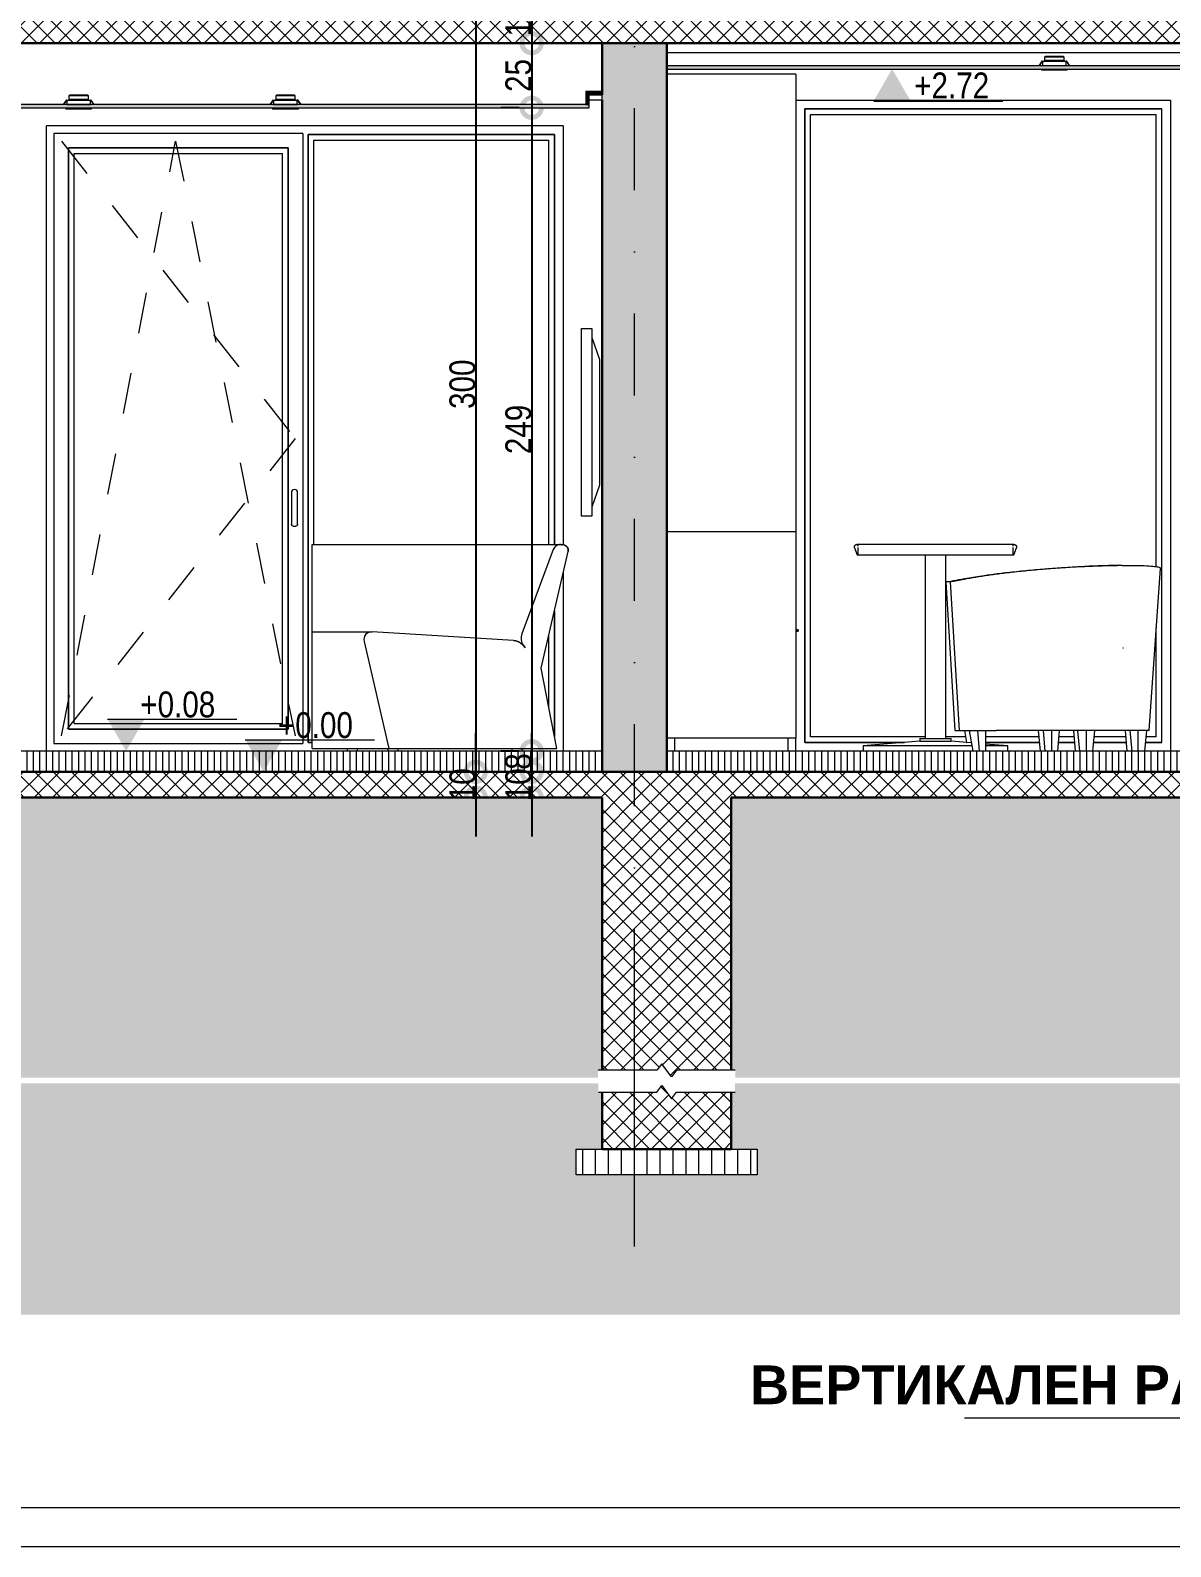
# Model space of a CAD drawing. Header units: centimetres. Extents: x 0 to 25250, y 0 to 2250.
# Drawn here: x 9807 to 10248, y 0 to 587 of the extents above; entities that cross this region are included whole.
import ezdxf

# ---------------------------------------------------------------- set-up
doc = ezdxf.new("R2010")
doc.units = ezdxf.units.CM
for name, pattern in [('17-View-1$0$Dash', [31.75, 15.875, -15.875]), ('20-View-2$0$Dash', [31.75, 15.875, -15.875]), ('20-View-2$0$Dash dot', [79.375, 31.75, -23.8125, 0, -23.8125])]:
    doc.linetypes.add(name, pattern=pattern)
for name, color, linetype, lineweight in [('A-ANNO-DIMS', 7, 'Continuous', 9), ('A-ANNO-NOTE', 7, 'Continuous', 9), ('A-CLNG', 7, 'Continuous', 15), ('A-CLNG-PATT', 7, 'Continuous', 15), ('A-DETL', 7, 'Continuous', 9), ('A-DETL-GENF', 7, 'Continuous', 9), ('A-DETL-MBND', 7, 'Continuous', 9), ('A-FLOR-FNSH', 7, 'Continuous', 9), ('A-FLOR-LEVL', 7, 'Continuous', 9), ('A-FLOR-MCUT', 7, 'Continuous', 9), ('A-FLOR-PATT', 7, 'Continuous', 9), ('A-GLAZ', 7, 'Continuous', 5), ('A-GLAZ-HDLN', 7, '17-View-1$0$Dash', 5), ('A-WALL', 7, 'Continuous', 9), ('A-WALL-PATT', 7, 'Continuous', 9), ('E-ELEC-EQPM', 7, 'Continuous', 9), ('E-LITE-EQPM', 7, 'Continuous', 9), ('G-ANNO-DIMS', 7, 'Continuous', 9), ('G-ANNO-TTLB', 7, 'Continuous', 9), ('I-FURN', 7, 'Continuous', 9), ('S-BEAM', 7, 'Continuous', 9), ('S-GRID', 7, 'Continuous', 9)]:
    doc.layers.add(name, color=color, linetype=linetype, lineweight=lineweight)
doc.styles.add('20-View-2$0$Arial Narrow', font='ARIALN.TTF', dxfattribs={"height": 10})
doc.styles.add('20_xrefed$0$Arial_B', font='arialbd.ttf', dxfattribs={"height": 0.3})
doc.dimstyles.new('20-View-2$0$TEC_DIM', dxfattribs={"dimscale": 30.48, "dimtxt": 10.23431, "dimasz": 0.492126, "dimexe": 0.393701, "dimexo": 0.246063, "dimgap": 0, "dimtad": 1, "dimdec": 0, "dimzin": 0, "dimdsep": 46, "dimtxsty": '20-View-2$0$Arial Narrow', "dimblk1": '20-View-2$0$_DotSmall', "dimblk2": '20-View-2$0$_DotSmall', "dimsah": 1, "dimcen": 0.09, "dimazin": 0, "dimtfac": 1, "dimtdec": 4, "dimtix": 1, "dimtmove": 0, "dimatfit": 3, "dimfxl": 1, "dimtvp": 1, "dimtolj": 1, "dimtzin": 0, "dimarcsym": 2})
pattern_1 = [(45, (10354.618, 595.541), (-3.535534, 3.535534), []), (135, (10354.618, 595.541), (-3.535534, -3.535534), [])]
pattern_2 = [(0, (10354.618, 595.54), (19.05, 19.05), [19.05, -19.05]), (0, (10354.618, 602.685), (19.05, 19.05), [19.05, -19.05]), (0, (10354.618, 609.828), (19.05, 19.05), [19.05, -19.05]), (90, (10357, 612.21), (-19.05, 19.05), [19.05, -19.05]), (90, (10364.143, 612.21), (-19.05, 19.05), [19.05, -19.05]), (90, (10371.287, 612.21), (-19.05, 19.05), [19.05, -19.05])]

# ---------------------------------------------------------------- blocks, each defined once
blk = doc.blocks.new('TEC_ОФИЦИАЛНА РАМКА - TEC_ОФИЦИАЛНА РАМКА-2548455-СГРАДА ТИП III - ВЕРТИКАЛНИ РАЗРЕЗИ 1-1_ 2-2')
at = {"layer": 'G-ANNO-TTLB'}
for p, q in [((41.321, -4.146), (-13.129, -4.146)), ((-15.379, -4.446), (41.621, -4.446))]:
    blk.add_line(p, q, dxfattribs=at)
blk = doc.blocks.new('Viewport - TYPE-NAME SCALE LEVEL-1451543-СГРАДА ТИП III - ВЕРТИКАЛНИ РАЗРЕЗИ 1-1_ 2-2')
at = {"layer": 'G-ANNO-TTLB'}
for p, q in [((0, -0.627), (0, 0.627)), ((2.363, 0), (-3.913, 0))]:
    blk.add_line(p, q, dxfattribs=at)
blk = doc.blocks.new('ШКАФ - ШКАФ-2266388-2-2')
at = {"layer": 'I-FURN', "color": 253, "true_color": 0xaaaaaa}
for p, q in [((709.14, 93), (759.14, 93)), ((709.14, 13), (709.14, 93)), ((759.14, 93), (759.14, 13)), ((759.14, 13), (709.14, 13)), ((712.14, 13), (712.14, 8)), ((756.14, 8), (756.14, 13)), ((756.14, 8), (712.14, 8))]:
    blk.add_line(p, q, dxfattribs=at)
blk = doc.blocks.new('Furniture_Crescent_Armchair - 870x580x380mm-1673152-2-2')
at = {"layer": 'I-FURN', "color": 253, "true_color": 0xaaaaaa}
for p, q in [((885.34, 79.85), (883.61, 79.85)), ((819.25, 73.53), (817.2, 73.47)), ((817.2, 73.47), (820.66, 16)), ((820.66, 16), (822.39, 16)), ((825.25, 11.39), (824.44, 16)), ((853.77, 8), (853.06, 16)), ((866.51, 16), (867.22, 8)), ((887.36, 8), (886.65, 16))]:
    blk.add_line(p, q, dxfattribs=at)
for points, knots in [([(831.92, 76), (832.81, 76.13), (834.68, 76.4), (838.75, 76.92), (844.39, 77.56), (851.75, 78.26), (859.1, 78.84), (866.11, 79.29), (872.57, 79.61), (877.53, 79.78), (881.14, 79.84), (882.81, 79.85), (883.61, 79.85)], [-1, -1, -1, -1, -0.933824, -0.867647, -0.735294, -0.602941, -0.470588, -0.352941, -0.235294, -0.117647, -0.058824, 0, 0, 0, 0]), ([(817.2, 73.47), (818.42, 73.72), (821.02, 74.22), (825.86, 75.06), (829.64, 75.66), (831.92, 76)], [-1, -1, -1, -1, -0.7, -0.4, 0, 0, 0, 0])]:
    blk.add_open_spline(points, degree=3, knots=knots, dxfattribs=at)
blk = doc.blocks.new('Furniture_Crescent_Armchair - 870x580x380mm-1824840-2-2')
at = {"layer": 'I-FURN', "color": 253, "true_color": 0xaaaaaa}
for p, q in [((885.34, 79.85), (889.59, 79.85)), ((895.87, 16), (900.25, 78.72)), ((822.39, 16), (818.93, 73.47)), ((822.39, 16), (836.62, 16)), ((826.17, 16), (827.58, 8)), ((829.35, 16), (830.06, 8)), ((832.53, 16), (832.53, 8)), ((882.19, 16), (836.62, 16)), ((854.79, 16), (855.5, 8)), ((857.97, 16), (857.97, 8)), ((860.45, 8), (861.16, 16)), ((868.95, 8), (868.24, 16)), ((871.42, 16), (871.42, 8)), ((874.61, 16), (873.9, 8)), ((886.43, 16), (882.19, 16)), ((895.87, 16), (886.43, 16)), ((888.38, 16), (889.09, 8)), ((891.56, 8), (891.56, 16)), ((894.74, 16), (894.04, 8)), ((857.97, 8), (855.5, 8)), ((860.45, 8), (857.97, 8))]:
    blk.add_line(p, q, dxfattribs=at)
at = {"layer": 'I-FURN', "color": 253, "true_color": 0xaaaaaa, "flags": 128}
blk.add_lwpolyline([(885.65, 48), (885.75, 48), (885.85, 47.99)], dxfattribs=at)
at = {"layer": 'I-FURN', "color": 253, "true_color": 0xaaaaaa}
for points, knots in [([(885.34, 79.85), (884.44, 79.85), (882.56, 79.84), (878.43, 79.76), (872.74, 79.55), (865.34, 79.15), (857.99, 78.63), (850.99, 78.03), (844.58, 77.39), (839.67, 76.82), (836.09, 76.35), (834.44, 76.12), (833.65, 76)], [-1, -1, -1, -1, -0.933824, -0.867647, -0.735294, -0.602941, -0.470588, -0.352941, -0.235294, -0.117647, -0.058824, 0, 0, 0, 0]), ([(889.59, 79.85), (890.39, 79.85), (891.91, 79.84), (894.63, 79.78), (897.38, 79.61), (899.52, 79.29), (900.28, 78.93), (900.26, 78.68), (900.2, 78.59)], [0, 0, 0, 0, 0.0588235, 0.1176471, 0.2352941, 0.3529412, 0.4705882, 0.5294118, 0.5294118, 0.5294118, 0.5294118]), ([(833.65, 76), (831.94, 75.74), (828.66, 75.23), (823.65, 74.38), (820.56, 73.8), (818.93, 73.47)], [-1, -1, -1, -1, -0.7, -0.4, 0, 0, 0, 0])]:
    blk.add_open_spline(points, degree=3, knots=knots, dxfattribs=at)
blk = doc.blocks.new('Furniture_Table_Cafe - Furniture_Table_Cafe-1825741-2-2')
at = {"layer": 'I-FURN', "color": 253, "true_color": 0xaaaaaa}
for p, q in [((781.83, 86.64), (782.84, 84)), ((782.84, 84), (843.44, 84)), ((783.14, 88), (783.14, 87.3)), ((783.14, 86.85), (783.14, 84)), ((809.14, 84), (809.14, 12.92)), ((817.14, 12.92), (817.14, 84)), ((843.14, 87.3), (843.14, 88)), ((843.14, 84), (843.14, 86.85)), ((843.44, 84), (844.46, 86.64)), ((807.06, 11.92), (785.14, 10)), ((807.06, 12.92), (807.06, 11.92)), ((807.06, 12.92), (819.23, 12.92)), ((807.06, 11.92), (819.23, 11.92)), ((819.23, 11.92), (819.23, 12.92)), ((827.01, 11.24), (819.23, 11.92)), ((785.14, 10), (785.14, 8)), ((827.24, 10), (785.14, 10)), ((841.14, 10), (832.53, 10.75)), ((841.14, 10), (832.6, 10)), ((841.14, 8), (841.14, 10))]:
    blk.add_line(p, q, dxfattribs=at)
at = {"layer": 'I-FURN', "color": 253, "true_color": 0xaaaaaa, "flags": 128}
for points in [[(781.83, 86.64), (781.82, 86.68), (781.8, 86.72), (781.79, 86.76), (781.78, 86.79), (781.78, 86.83), (781.77, 86.87), (781.77, 86.91), (781.76, 86.95), (781.76, 86.99), (781.76, 87.03), (781.77, 87.07), (781.77, 87.11), (781.77, 87.15), (781.78, 87.19), (781.79, 87.23), (781.8, 87.27), (781.81, 87.31), (781.82, 87.35), (781.84, 87.38), (781.86, 87.42), (781.87, 87.46), (781.89, 87.49), (781.91, 87.53), (781.93, 87.56), (781.96, 87.59), (781.98, 87.62), (782.01, 87.65), (782.03, 87.68), (782.06, 87.71), (782.09, 87.74), (782.12, 87.77), (782.15, 87.79), (782.18, 87.82), (782.22, 87.84), (782.25, 87.86), (782.29, 87.88), (782.32, 87.9), (782.36, 87.91), (782.39, 87.93), (782.43, 87.94), (782.47, 87.96), (782.51, 87.97), (782.55, 87.98), (782.59, 87.98), (782.63, 87.99), (782.67, 88), (782.71, 88), (782.75, 88), (782.76, 88)], [(843.52, 88), (843.5, 88), (843.43, 88), (843.31, 88), (843.14, 88), (842.92, 88), (842.65, 88), (842.34, 88), (841.98, 88), (841.58, 88), (841.13, 88), (840.63, 88), (840.09, 88), (839.51, 88), (838.88, 88), (838.22, 88), (837.51, 88), (836.77, 88), (835.98, 88), (835.16, 88), (834.31, 88), (833.42, 88), (832.5, 88), (831.55, 88), (830.57, 88), (829.56, 88), (828.52, 88), (827.46, 88), (826.38, 88), (825.28, 88), (824.15, 88), (823.01, 88), (821.85, 88), (820.68, 88), (819.5, 88), (818.31, 88), (817.11, 88), (815.9, 88), (814.69, 88), (813.47, 88), (812.26, 88), (811.04, 88), (809.83, 88), (808.63, 88), (807.43, 88), (806.24, 88), (805.06, 88), (803.9, 88), (802.75, 88), (801.62, 88), (800.5, 88), (799.41, 88), (798.33, 88), (797.28, 88), (796.26, 88), (795.26, 88), (794.3, 88), (793.36, 88), (792.45, 88), (791.58, 88), (790.74, 88), (789.94, 88), (789.17, 88), (788.45, 88), (787.76, 88), (787.11, 88), (786.51, 88), (785.94, 88), (785.42, 88), (784.95, 88), (784.52, 88), (784.13, 88), (783.8, 88), (783.51, 88), (783.26, 88), (783.07, 88), (782.92, 88), (782.82, 88), (782.77, 88), (782.76, 88)], [(782.76, 88), (782.79, 88), (782.86, 88), (782.98, 88), (783.15, 88)], [(843.11, 88), (843.22, 88), (843.37, 88), (843.47, 88), (843.52, 88), (843.52, 88)], [(843.52, 88), (843.56, 88), (843.6, 88), (843.64, 87.99), (843.68, 87.99), (843.72, 87.98), (843.76, 87.97), (843.8, 87.96), (843.84, 87.95), (843.88, 87.94), (843.91, 87.92), (843.95, 87.9), (843.99, 87.89), (844.02, 87.87), (844.06, 87.85), (844.09, 87.83), (844.12, 87.8), (844.15, 87.78), (844.18, 87.75), (844.21, 87.72), (844.24, 87.7), (844.27, 87.67), (844.29, 87.64), (844.32, 87.61), (844.34, 87.57), (844.37, 87.54), (844.39, 87.51), (844.41, 87.47), (844.42, 87.44), (844.44, 87.4), (844.46, 87.36), (844.47, 87.32), (844.48, 87.29), (844.49, 87.25), (844.5, 87.21), (844.51, 87.17), (844.52, 87.13), (844.52, 87.09), (844.52, 87.05), (844.52, 87.01), (844.52, 86.97), (844.52, 86.93), (844.52, 86.89), (844.51, 86.85), (844.51, 86.81), (844.5, 86.77), (844.49, 86.73), (844.48, 86.7), (844.46, 86.66), (844.46, 86.64)]]:
    blk.add_lwpolyline(points, dxfattribs=at)
blk = doc.blocks.new('SINGLE - F - 145x252-2508675-2-2')
at = {"layer": 'A-GLAZ'}
for p, q in [((900.74, 256.6), (762.54, 256.6)), ((762.54, 256.6), (762.54, 11.4)), ((762.54, 11.4), (762.54, 256.6)), ((762.54, 256.6), (900.74, 256.6)), ((764.74, 13.6), (764.74, 254.4)), ((764.74, 254.4), (898.54, 254.4)), ((898.54, 79.42), (898.54, 254.4)), ((900.74, 11.4), (900.74, 256.6)), ((900.74, 11.4), (900.74, 256.6)), ((898.54, 13.6), (898.54, 55.8)), ((809.15, 13.6), (764.74, 13.6)), ((824.86, 13.6), (817.14, 13.6)), ((853.27, 13.6), (832.53, 13.6)), ((866.72, 13.6), (860.94, 13.6)), ((886.86, 13.6), (874.39, 13.6)), ((898.54, 13.6), (894.53, 13.6)), ((762.54, 11.4), (801.15, 11.4)), ((801.15, 11.4), (762.54, 11.4)), ((825.14, 11.4), (825.25, 11.4)), ((825.25, 11.4), (825.14, 11.4)), ((832.53, 11.4), (853.47, 11.4)), ((853.47, 11.4), (832.53, 11.4)), ((860.75, 11.4), (866.92, 11.4)), ((866.92, 11.4), (860.75, 11.4)), ((874.2, 11.4), (887.06, 11.4)), ((887.06, 11.4), (874.2, 11.4)), ((894.34, 11.4), (900.74, 11.4)), ((900.74, 11.4), (894.34, 11.4))]:
    blk.add_line(p, q, dxfattribs=at)
blk = doc.blocks.new('TV - 55 Zoll Wandmontage-2242996-2-2')
at = {"layer": 'E-ELEC-EQPM', "color": 253, "true_color": 0xaaaaaa}
for p, q in [((676.14, 99), (676.14, 171.54)), ((676.14, 171.54), (680.14, 171.54)), ((680.14, 171.54), (680.14, 99)), ((680.14, 168.11), (683.14, 159.54)), ((683.14, 159.54), (683.14, 111)), ((683.14, 111), (680.14, 102.43)), ((680.14, 99), (676.14, 99))]:
    blk.add_line(p, q, dxfattribs=at)
blk = doc.blocks.new('Sofa-19 Modul Innenbogen - Typ1-1674359-2-2')
at = {"layer": 'I-FURN', "color": 253, "true_color": 0xaaaaaa}
for p, q in [((571.96, 85.99), (571.96, 87.94)), ((571.96, 54.15), (571.96, 85.99)), ((665.28, 85.99), (653.12, 53.46)), ((660.6, 40.06), (671.05, 85.28)), ((669.55, 87.68), (668.77, 87.86)), ((571.96, 50.48), (571.96, 54.15)), ((649.84, 50.84), (595.15, 54.15)), ((571.96, 9), (571.96, 50.48)), ((592.04, 50.48), (601.64, 9)), ((654.33, 47.96), (653.31, 49.13)), ((653.71, 48.84), (654.33, 47.96)), ((666.64, 9), (660.6, 40.06)), ((571.96, 9), (601.64, 9)), ((585.56, 9), (585.56, 8)), ((589.56, 8), (585.56, 8)), ((589.56, 8), (589.56, 9)), ((601.22, 9), (601.22, 8)), ((603.22, 8), (601.22, 8)), ((601.64, 9), (666.64, 9)), ((605.22, 8), (603.22, 8)), ((605.22, 8), (605.22, 9)), ((649.22, 9), (649.22, 8)), ((651.22, 8), (649.22, 8)), ((653.22, 8), (651.22, 8)), ((653.22, 8), (653.22, 9))]:
    blk.add_line(p, q, dxfattribs=at)
at = {"layer": 'I-FURN', "color": 253, "true_color": 0xaaaaaa, "flags": 128}
for points in [[(571.96, 87.94), (575.81, 87.94), (579.65, 87.94), (583.47, 87.94), (587.28, 87.94), (591.06, 87.94), (594.81, 87.94), (598.53, 87.94), (602.2, 87.94), (605.83, 87.94), (609.4, 87.94), (612.91, 87.94), (616.36, 87.94), (619.73, 87.94), (623.03, 87.94), (626.24, 87.94), (629.37, 87.94), (632.41, 87.94), (635.35, 87.94), (638.19, 87.94), (640.92, 87.94), (643.55, 87.94), (646.06, 87.94), (648.45, 87.94), (650.71, 87.94), (652.86, 87.94), (654.87, 87.94), (656.75, 87.94), (658.49, 87.94), (660.1, 87.94), (661.56, 87.94), (662.88, 87.94), (664.06, 87.94), (665.09, 87.94), (665.97, 87.94), (666.7, 87.94), (667.27, 87.94), (667.7, 87.94), (667.97, 87.94), (668.09, 87.94), (668.09, 87.94)], [(668.09, 87.94), (668.21, 87.94), (668.33, 87.93), (668.45, 87.92), (668.57, 87.9), (668.69, 87.88), (668.77, 87.86)], [(669.55, 87.68), (669.62, 87.66), (669.7, 87.64), (669.78, 87.62), (669.85, 87.59), (669.93, 87.56), (670, 87.52), (670.07, 87.48), (670.14, 87.44), (670.2, 87.4), (670.27, 87.35), (670.33, 87.31), (670.4, 87.26), (670.46, 87.2), (670.51, 87.15), (670.57, 87.09), (670.62, 87.03), (670.67, 86.97), (670.72, 86.9), (670.77, 86.84), (670.81, 86.77), (670.85, 86.7), (670.89, 86.63), (670.92, 86.56), (670.95, 86.48), (670.98, 86.41), (671.01, 86.33), (671.03, 86.26), (671.05, 86.18), (671.06, 86.1), (671.08, 86.02), (671.09, 85.94), (671.09, 85.86), (671.1, 85.78), (671.1, 85.7), (671.09, 85.62), (671.09, 85.54), (671.08, 85.46), (671.07, 85.38), (671.05, 85.31), (671.05, 85.28)], [(571.96, 54.15), (572.88, 54.15), (573.8, 54.15), (574.72, 54.15), (575.63, 54.15), (576.53, 54.15), (577.43, 54.15), (578.32, 54.15), (579.2, 54.15), (580.07, 54.15), (580.92, 54.15), (581.76, 54.15), (582.59, 54.15), (583.39, 54.15), (584.18, 54.15), (584.95, 54.15), (585.7, 54.15), (586.43, 54.15), (587.13, 54.15), (587.81, 54.15), (588.46, 54.15), (589.09, 54.15), (589.69, 54.15), (590.26, 54.15), (590.81, 54.15), (591.32, 54.15), (591.8, 54.15), (592.25, 54.15), (592.67, 54.15), (593.05, 54.15), (593.4, 54.15), (593.72, 54.15), (594, 54.15), (594.24, 54.15), (594.46, 54.15), (594.63, 54.15), (594.77, 54.15), (594.87, 54.15), (594.93, 54.15), (594.96, 54.15), (594.96, 54.15)], [(594.96, 54.15), (595.08, 54.15), (595.15, 54.15)], [(649.84, 50.84), (650.04, 50.83), (650.24, 50.8), (650.43, 50.77), (650.63, 50.73), (650.82, 50.68), (651.02, 50.63), (651.21, 50.57), (651.39, 50.5), (651.58, 50.42), (651.76, 50.33), (651.93, 50.24), (652.11, 50.14), (652.28, 50.03), (652.44, 49.92), (652.6, 49.8), (652.76, 49.68), (652.91, 49.54), (653.05, 49.41), (653.19, 49.26), (653.31, 49.13)]]:
    blk.add_lwpolyline(points, dxfattribs=at)
at = {"layer": 'I-FURN', "color": 253, "true_color": 0xaaaaaa}
for centre, radius, start, end in [((668.09, 84.94), 3, 76.99965, 159.49941), ((669.1, 85.73), 2, 346.99965, 76.99965), ((594.96, 51.15), 3, 86.54229, 193.03405), ((657.81, 51.71), 5, 159.49941, 215), ((649.54, 45.85), 5, 41, 86.54229)]:
    blk.add_arc(centre, radius, start, end, dxfattribs=at)
blk = doc.blocks.new('DOUBLE - OK_F - 200x242-2493595-2-2')
at = {"layer": 'A-GLAZ'}
for p, q in [((472.04, 247.1), (472.04, 10.9)), ((568.34, 247.1), (472.04, 247.1)), ((568.34, 247.1), (568.34, 10.9)), ((570.44, 246.6), (570.44, 11.4)), ((665.74, 246.6), (570.44, 246.6)), ((570.44, 11.4), (570.44, 246.6)), ((570.44, 246.6), (665.74, 246.6)), ((665.74, 87.91), (665.74, 246.6)), ((665.74, 246.6), (665.74, 87.91)), ((477.64, 241.5), (477.64, 16.5)), ((562.74, 241.5), (477.64, 241.5)), ((477.64, 16.5), (477.64, 241.5)), ((477.64, 241.5), (562.74, 241.5)), ((562.74, 16.5), (562.74, 241.5)), ((562.74, 241.5), (562.74, 16.5)), ((572.64, 87.94), (572.64, 244.4)), ((572.64, 244.4), (663.54, 244.4)), ((663.54, 87.92), (663.54, 244.4)), ((479.84, 18.7), (479.84, 239.3)), ((479.84, 239.3), (560.54, 239.3)), ((560.54, 18.7), (560.54, 239.3)), ((563.94, 108), (563.94, 95.83)), ((566.34, 95.83), (566.34, 108)), ((665.74, 13.63), (665.74, 62.32)), ((665.74, 62.32), (665.74, 13.63)), ((663.54, 24.94), (663.54, 52.79)), ((479.84, 18.7), (560.54, 18.7)), ((477.64, 16.5), (562.74, 16.5)), ((562.74, 16.5), (477.64, 16.5)), ((472.04, 10.9), (568.34, 10.9)), ((570.44, 11.4), (571.96, 11.4)), ((571.96, 11.4), (570.44, 11.4))]:
    blk.add_line(p, q, dxfattribs=at)
at = {"layer": 'A-GLAZ', "flags": 128}
for points in [[(563.94, 95.83), (563.97, 95.68), (564.04, 95.53), (564.15, 95.39), (564.3, 95.27), (564.48, 95.18), (564.68, 95.1), (564.91, 95.06), (565.14, 95.04), (565.38, 95.06), (565.6, 95.1), (565.81, 95.18), (565.99, 95.27), (566.14, 95.39), (566.25, 95.53), (566.32, 95.68), (566.34, 95.83)], [(564.04, 95.53), (563.97, 95.68), (563.94, 95.83)], [(566.34, 95.83), (566.32, 95.68), (566.25, 95.53)]]:
    blk.add_lwpolyline(points, dxfattribs=at)
at = {"layer": 'A-GLAZ'}
blk.add_arc((565.14, 108), 1.2, 0, 180, dxfattribs=at)
at = {"layer": 'A-GLAZ-HDLN'}
for p, q in [((475.04, 13.9), (519.14, 244.1)), ((475.04, 244.1), (565.34, 129)), ((519.14, 244.1), (565.34, 13.9)), ((565.34, 129), (475.04, 13.9))]:
    blk.add_line(p, q, dxfattribs=at)
blk = doc.blocks.new('Fireplace - Type 1-2346596-2-2')
at = {"layer": 'A-DETL', "color": 253, "lineweight": 30, "true_color": 0xaaaaaa}
blk.add_line((709.14, 91.71), (709.14, 270), dxfattribs=at)
at = {"layer": 'E-ELEC-EQPM', "color": 254, "true_color": 0xcccccc}
for p, q in [((759.14, 270), (709.14, 270)), ((759.14, 270), (759.14, 93)), ((759.14, 54.99), (760.07, 54.99)), ((759.37, 54.99), (759.14, 54.99)), ((759.14, 54.99), (759.37, 54.99)), ((760.07, 54.99), (759.14, 54.99)), ((760.07, 54.49), (759.14, 54.49)), ((759.14, 54.49), (759.37, 54.49)), ((759.37, 54.49), (759.14, 54.49)), ((759.14, 54.49), (760.07, 54.49)), ((759.37, 54.49), (759.37, 54.99)), ((759.37, 54.99), (759.37, 54.49)), ((760.07, 54.99), (760.07, 54.49)), ((760.07, 54.99), (760.07, 54.49)), ((759.14, 8), (759.14, 13))]:
    blk.add_line(p, q, dxfattribs=at)
blk = doc.blocks.new('TEC-BREAKLINE - M_Break Line-2501478-2-2')
at = {"layer": 'A-DETL-GENF'}
for p, q in [((245.33, -115.5), (222.59, -115.5)), ((247.24, -112.96), (245.33, -115.5)), ((251.05, -118.04), (247.24, -112.96)), ((252.95, -115.5), (251.05, -118.04)), ((275.66, -115.5), (252.95, -115.5))]:
    blk.add_line(p, q, dxfattribs=at)
blk = doc.blocks.new('TEC-BREAKLINE - M_Break Line-2501570-2-2')
at = {"layer": 'A-DETL-GENF'}
for p, q in [((245.33, -123.98), (247.24, -121.44)), ((247.24, -121.44), (251.05, -126.52)), ((222.75, -123.98), (245.33, -123.98)), ((251.05, -126.52), (252.95, -123.98)), ((252.95, -123.98), (275.62, -123.98))]:
    blk.add_line(p, q, dxfattribs=at)
blk = doc.blocks.new('Spot Elevations - ELEVATION_PROJECT-150941-2-2')
at = {"layer": 'A-ANNO-NOTE'}
blk.add_hatch(color=256, dxfattribs=at).paths.add_polyline_path([(1558.35, 312.39), (1572.66, 312.39), (1565.5, 300)])
blk.add_line((1558.35, 312.39), (1608.35, 312.39), dxfattribs=at)
blk = doc.blocks.new('20-View-2$0$_DotSmall')
at = {"color": 0, "linetype": 'ByBlock', "const_width": 0.5}
blk.add_lwpolyline([(-0.0625, 0, 1), (0.0625, 0, 1)], format="xyb", close=True, dxfattribs=at)
blk = doc.blocks.new('*D3028')
at = {"layer": 'A-ANNO-DIMS', "color": 0, "lineweight": -2, "transparency": 16777216}
for p, q in [((9996.2, 599.88), (9989.05, 599.88)), ((10001.05, 599.88), (10001.05, 581.88)), ((9996.2, 581.88), (9989.05, 581.88))]:
    blk.add_line(p, q, dxfattribs=at)
at = {"layer": 'A-ANNO-DIMS', "color": 0, "lineweight": -2, "transparency": 16777216, "xscale": 15, "yscale": 15, "zscale": 15}
for p, rotation in [((10001.05, 599.88), 90), ((10001.05, 581.88), 270)]:
    blk.add_blockref('20-View-2$0$_DotSmall', p, dxfattribs=dict(at, rotation=rotation))
at = {"layer": 'A-ANNO-DIMS', "color": 0, "transparency": 16777216, "insert": (9995.94, 590.88), "char_height": 10, "width": 15.2053, "attachment_point": 5, "rotation": 90, "style": '20-View-2$0$Arial Narrow'}
blk.add_mtext('\\A1;18', dxfattribs=at)
blk = doc.blocks.new('*D3029')
at = {"layer": 'A-ANNO-DIMS', "color": 0, "lineweight": -2, "transparency": 16777216}
for p, q in [((9996.2, 581.88), (9989.05, 581.88)), ((10001.05, 581.88), (10001.05, 556.88)), ((9996.2, 556.88), (9989.05, 556.88))]:
    blk.add_line(p, q, dxfattribs=at)
at = {"layer": 'A-ANNO-DIMS', "color": 0, "lineweight": -2, "transparency": 16777216, "xscale": 15, "yscale": 15, "zscale": 15}
for p, rotation in [((10001.05, 581.88), 90), ((10001.05, 556.88), 270)]:
    blk.add_blockref('20-View-2$0$_DotSmall', p, dxfattribs=dict(at, rotation=rotation))
at = {"layer": 'A-ANNO-DIMS', "color": 0, "transparency": 16777216, "insert": (9995.94, 569.38), "char_height": 10, "width": 15.2053, "attachment_point": 5, "rotation": 90, "style": '20-View-2$0$Arial Narrow'}
blk.add_mtext('\\A1;25', dxfattribs=at)
blk = doc.blocks.new('*D3030')
at = {"layer": 'A-ANNO-DIMS', "color": 0, "lineweight": -2, "transparency": 16777216}
for p, q in [((9996.2, 556.88), (9989.05, 556.88)), ((10001.05, 556.88), (10001.05, 307.88)), ((9996.2, 307.88), (9989.05, 307.88))]:
    blk.add_line(p, q, dxfattribs=at)
at = {"layer": 'A-ANNO-DIMS', "color": 0, "lineweight": -2, "transparency": 16777216, "xscale": 15, "yscale": 15, "zscale": 15}
for p, rotation in [((10001.05, 556.88), 90), ((10001.05, 307.88), 270)]:
    blk.add_blockref('20-View-2$0$_DotSmall', p, dxfattribs=dict(at, rotation=rotation))
at = {"layer": 'A-ANNO-DIMS', "color": 0, "transparency": 16777216, "insert": (9995.94, 432.38), "char_height": 10, "width": 22.8079, "attachment_point": 5, "rotation": 90, "style": '20-View-2$0$Arial Narrow'}
blk.add_mtext('\\A1;249', dxfattribs=at)
blk = doc.blocks.new('*D3031')
at = {"layer": 'A-ANNO-DIMS', "color": 0, "lineweight": -2, "transparency": 16777216}
for p, q in [((9996.2, 307.88), (9989.05, 307.88)), ((10001.05, 307.88), (10001.05, 299.88)), ((10005.78, 299.88), (9989.05, 299.88))]:
    blk.add_line(p, q, dxfattribs=at)
at = {"layer": 'A-ANNO-DIMS', "color": 0, "lineweight": -2, "transparency": 16777216, "xscale": 15, "yscale": 15, "zscale": 15}
for p, rotation in [((10001.05, 307.88), 90), ((10001.05, 299.88), 270)]:
    blk.add_blockref('20-View-2$0$_DotSmall', p, dxfattribs=dict(at, rotation=rotation))
at = {"layer": 'A-ANNO-DIMS', "color": 0, "transparency": 16777216, "insert": (9995.94, 303.88), "char_height": 10, "width": 7.6026, "attachment_point": 5, "rotation": 90, "style": '20-View-2$0$Arial Narrow'}
blk.add_mtext('\\A1;8', dxfattribs=at)
blk = doc.blocks.new('*D3032')
at = {"layer": 'A-ANNO-DIMS', "color": 0, "lineweight": -2, "transparency": 16777216}
for p, q in [((10001.05, 299.88), (10001.05, 314.88)), ((10005.78, 299.88), (9989.05, 299.88)), ((10001.05, 299.88), (10001.05, 289.88)), ((9996.2, 289.88), (9989.05, 289.88)), ((10001.05, 289.88), (10001.05, 274.88))]:
    blk.add_line(p, q, dxfattribs=at)
at = {"layer": 'A-ANNO-DIMS', "color": 0, "lineweight": -2, "transparency": 16777216, "xscale": 15, "yscale": 15, "zscale": 15}
for p, rotation in [((10001.05, 299.88), 270), ((10001.05, 289.88), 90)]:
    blk.add_blockref('20-View-2$0$_DotSmall', p, dxfattribs=dict(at, rotation=rotation))
at = {"layer": 'A-ANNO-DIMS', "color": 0, "transparency": 16777216, "insert": (9995.94, 294.88), "char_height": 10, "width": 15.2053, "attachment_point": 5, "rotation": 90, "style": '20-View-2$0$Arial Narrow'}
blk.add_mtext('\\A1;10', dxfattribs=at)
blk = doc.blocks.new('*D3034')
at = {"layer": 'A-ANNO-DIMS', "color": 0, "lineweight": -2, "transparency": 16777216}
for p, q in [((9974.56, 599.88), (9967.41, 599.88)), ((9979.41, 599.88), (9979.41, 299.88)), ((9974.56, 299.88), (9967.41, 299.88))]:
    blk.add_line(p, q, dxfattribs=at)
at = {"layer": 'A-ANNO-DIMS', "color": 0, "lineweight": -2, "transparency": 16777216, "xscale": 15, "yscale": 15, "zscale": 15}
for p, rotation in [((9979.41, 599.88), 90), ((9979.41, 299.88), 270)]:
    blk.add_blockref('20-View-2$0$_DotSmall', p, dxfattribs=dict(at, rotation=rotation))
at = {"layer": 'A-ANNO-DIMS', "color": 0, "transparency": 16777216, "insert": (9974.3, 449.88), "char_height": 10, "width": 22.8079, "attachment_point": 5, "rotation": 90, "style": '20-View-2$0$Arial Narrow'}
blk.add_mtext('\\A1;300', dxfattribs=at)
blk = doc.blocks.new('*D3035')
at = {"layer": 'A-ANNO-DIMS', "color": 0, "lineweight": -2, "transparency": 16777216}
for p, q in [((9979.41, 299.88), (9979.41, 314.88)), ((9974.56, 299.88), (9967.41, 299.88)), ((9979.41, 299.88), (9979.41, 289.88)), ((9974.56, 289.88), (9967.41, 289.88)), ((9979.41, 289.88), (9979.41, 274.88))]:
    blk.add_line(p, q, dxfattribs=at)
at = {"layer": 'A-ANNO-DIMS', "color": 0, "lineweight": -2, "transparency": 16777216, "xscale": 15, "yscale": 15, "zscale": 15}
for p, rotation in [((9979.41, 299.88), 270), ((9979.41, 289.88), 90)]:
    blk.add_blockref('20-View-2$0$_DotSmall', p, dxfattribs=dict(at, rotation=rotation))
at = {"layer": 'A-ANNO-DIMS', "color": 0, "transparency": 16777216, "insert": (9974.3, 294.88), "char_height": 10, "width": 15.2053, "attachment_point": 5, "rotation": 90, "style": '20-View-2$0$Arial Narrow'}
blk.add_mtext('\\A1;10', dxfattribs=at)
blk = doc.blocks.new('Spot Elevations - ELEVATION_PROJECT-V45-2-2')
at = {"layer": 'A-ANNO-NOTE'}
blk.add_hatch(color=256, dxfattribs=at).paths.add_polyline_path([(339.03, 244.61), (353.34, 244.61), (346.18, 257)])
blk.add_line((339.03, 244.61), (389.03, 244.61), dxfattribs=at)
blk = doc.blocks.new('ClearAccent-RS060B-3D - 1xLED5-36-_830-1748872-2-2')
at = {"layer": 'E-LITE-EQPM', "lineweight": 5}
for p, q in [((854.57, 273.32), (854.64, 273.25)), ((863.64, 273.25), (863.72, 273.32))]:
    blk.add_line(p, q, dxfattribs=at)
blk = doc.blocks.new('ClearAccent-RS060B-3D - 1xLED5-36-_830-V30-2-2')
at = {"layer": 'E-LITE-EQPM', "lineweight": 5}
for p, q in [((935.75, 277), (935.39, 276.64)), ((935.39, 276.64), (935.39, 275.24)), ((942.89, 276.64), (935.39, 276.64)), ((935.75, 277), (942.54, 277)), ((942.89, 276.64), (942.54, 277)), ((942.89, 275.24), (942.89, 276.64)), ((934.41, 275.11), (933.1, 273.25)), ((933.35, 273.25), (934.57, 275)), ((934.14, 272), (934.14, 271.5)), ((944.14, 271.5), (934.14, 271.5)), ((934.57, 275), (934.41, 275.11)), ((934.57, 275), (934.57, 273.32)), ((934.57, 275), (943.72, 275)), ((934.57, 273.32), (934.64, 273.25)), ((934.57, 273.32), (943.72, 273.32)), ((935.39, 275.24), (935.15, 275)), ((935.39, 275.24), (942.89, 275.24)), ((942.89, 275.24), (935.39, 275.24)), ((935.85, 275.24), (935.85, 275)), ((942.44, 275), (942.44, 275.24)), ((943.14, 275), (942.89, 275.24)), ((943.64, 273.25), (943.72, 273.32)), ((943.88, 275.11), (943.72, 275)), ((943.72, 275), (944.94, 273.25)), ((943.72, 273.32), (943.72, 275)), ((945.18, 273.25), (943.88, 275.11)), ((944.14, 271.5), (944.14, 272))]:
    blk.add_line(p, q, dxfattribs=at)
blk = doc.blocks.new('LED STRIP PHOTO_0010 - LED STRIP PHOTO IP44-1750545-2-2')
at = {"layer": 'E-LITE-EQPM', "lineweight": 5}
for p, q in [((679.14, 262), (684.14, 262)), ((679.14, 260), (679.14, 262)), ((684.14, 260), (679.14, 260)), ((684.14, 260), (684.14, 262))]:
    blk.add_line(p, q, dxfattribs=at)
blk = doc.blocks.new('ClearAccent-RS060B-3D - 1xLED5-36-_830 IP44-V36-2-2')
at = {"layer": 'E-LITE-EQPM', "lineweight": 5}
for p, q in [((556.91, 260.11), (555.6, 258.25)), ((555.85, 258.25), (557.07, 260)), ((557.07, 260), (556.91, 260.11)), ((557.07, 260), (557.07, 258.32)), ((557.07, 260), (566.22, 260)), ((557.07, 258.32), (557.14, 258.25)), ((557.07, 258.32), (566.22, 258.32)), ((557.89, 260.24), (557.65, 260)), ((558.25, 262), (557.89, 261.64)), ((557.89, 261.64), (557.89, 260.24)), ((565.39, 261.64), (557.89, 261.64)), ((557.89, 260.24), (565.39, 260.24)), ((565.39, 260.24), (557.89, 260.24)), ((558.25, 262), (558.69, 262)), ((558.35, 260.24), (558.35, 260)), ((558.71, 262), (565.04, 262)), ((564.94, 260), (564.94, 260.24)), ((565.39, 261.64), (565.04, 262)), ((565.39, 260.24), (565.39, 261.64)), ((565.64, 260), (565.39, 260.24)), ((566.14, 258.25), (566.22, 258.32)), ((566.38, 260.11), (566.22, 260)), ((566.22, 260), (567.44, 258.25)), ((566.22, 258.32), (566.22, 260)), ((567.68, 258.25), (566.38, 260.11)), ((556.64, 257), (556.64, 256.5)), ((566.64, 256.5), (556.64, 256.5)), ((566.64, 256.5), (566.64, 257))]:
    blk.add_line(p, q, dxfattribs=at)

msp = doc.modelspace()

# ---------------------------------------------------------------- block references
at = {"layer": 'G-ANNO-TTLB', "xscale": 50, "yscale": 50, "zscale": 50}
msp.add_blockref('TEC_ОФИЦИАЛНА РАМКА - TEC_ОФИЦИАЛНА РАМКА-2548455-СГРАДА ТИП III - ВЕРТИКАЛНИ РАЗРЕЗИ 1-1_ 2-2', (10018.96, 222.31), dxfattribs=at)

# ---------------------------------------------------------------- next in the draw order: hatches: boundary and pattern name
at = {"layer": 'A-CLNG-PATT', "true_color": 0xffff80}
h = msp.add_hatch(color=51, dxfattribs=at)
h.paths.add_polyline_path([(10438.71, 571.88), (10601.23, 571.88), (10601.23, 573.13), (10365.33, 573.13), (10365.33, 571.88), (10434.86, 571.88)])
h.paths.add_polyline_path([(10683.28, 571.88), (10683.28, 573.13), (10605.33, 573.13), (10605.33, 571.88), (10673.88, 571.88)])
h.paths.add_polyline_path([(10057.05, 571.88), (10361.23, 571.88), (10361.23, 573.13), (10053.28, 573.13), (10053.28, 571.88)])
for points in [[(10010.78, 556.88), (10023.28, 556.88), (10023.28, 558.13), (9593.28, 558.13), (9593.28, 556.88), (9995.36, 556.88)], [(10026.2, 561.88), (10028.28, 561.88), (10028.28, 563.13), (10023.28, 563.13), (10023.28, 561.88)]]:
    msp.add_hatch(color=51, dxfattribs=at).paths.add_polyline_path(points)
at = {"layer": 'A-DETL-GENF'}
h = msp.add_hatch(dxfattribs=at)
h.set_pattern_fill('FP2_22', color=256, style=0, pattern_type=2)
h.set_pattern_definition(pattern_2)
h.paths.add_polyline_path([(10299.45, 181.51), (10669.22, 181.51), (10669.22, 184.38), (10670.78, 184.38), (10670.78, 289.88), (10078.28, 289.88), (10078.28, 184.38), (10079.8, 184.38), (10079.8, 181.51), (10242.1, 181.51)])
h.paths.add_polyline_path([(9501.89, 181.51), (9566.72, 181.51), (9566.72, 184.38), (9568.28, 184.38), (9568.28, 199.88), (9553.28, 199.88), (9553.28, 269.88), (9378.53, 269.88), (9378.53, 181.51)])
h.paths.add_polyline_path([(11352.4, 181.51), (11352.4, 269.88), (11143.28, 269.88), (11143.28, 199.88), (11128.28, 199.88), (11128.28, 184.38), (11129.8, 184.38), (11129.8, 181.51), (11229.03, 181.51)])
h.paths.add_polyline_path([(9619.8, 181.51), (10026.72, 181.51), (10026.72, 184.38), (10028.28, 184.38), (10028.28, 289.88), (9618.28, 289.88), (9618.28, 184.38), (9619.8, 184.38), (9619.8, 181.84)])
h.paths.add_polyline_path([(11071.91, 181.51), (11076.72, 181.51), (11076.72, 184.38), (11078.28, 184.38), (11078.28, 289.88), (10720.78, 289.88), (10720.78, 184.38), (10722.3, 184.38), (10722.3, 181.51), (10982.3, 181.51)])
h = msp.add_hatch(dxfattribs=at)
h.set_pattern_fill('FP2_22', color=256, style=0, pattern_type=2)
h.set_pattern_definition(pattern_2)
h.paths.add_polyline_path([(9378.53, 89.77), (11352.4, 89.77), (11352.4, 179.3), (11129.75, 179.3), (11129.75, 175.9), (11128.28, 175.9), (11128.28, 153.9), (11138.28, 153.9), (11138.28, 143.9), (11068.28, 143.9), (11068.28, 153.9), (11078.28, 153.9), (11078.28, 175.9), (11076.89, 175.9), (11076.89, 179.3), (10722.25, 179.3), (10722.25, 175.9), (10720.78, 175.9), (10720.78, 153.9), (10730.78, 153.9), (10730.78, 143.9), (10660.78, 143.9), (10660.78, 153.9), (10670.78, 153.9), (10670.78, 175.9), (10669.39, 175.9), (10669.39, 179.3), (10079.75, 179.3), (10079.75, 175.9), (10078.28, 175.9), (10078.28, 153.9), (10088.28, 153.9), (10088.28, 143.9), (10018.28, 143.9), (10018.28, 153.9), (10028.28, 153.9), (10028.28, 175.9), (10026.89, 175.9), (10026.89, 179.3), (9619.75, 179.3), (9619.75, 175.9), (9618.28, 175.9), (9618.28, 153.9), (9628.28, 153.9), (9628.28, 143.9), (9558.28, 143.9), (9558.28, 153.9), (9568.28, 153.9), (9568.28, 175.9), (9566.89, 175.9), (9566.89, 179.3), (9378.53, 179.3), (9378.53, 106.22)])
at = {"layer": 'A-FLOR-PATT'}
h = msp.add_hatch(dxfattribs=at)
h.set_pattern_fill('FP2_21', color=256, style=0, pattern_type=2)
h.set_pattern_definition(pattern_1)
h.paths.add_polyline_path([(10365.46, 581.88), (11128.28, 581.88), (11128.28, 599.88), (9488.28, 599.88), (9488.28, 581.88), (10350.04, 581.88)])
at = {"layer": 'A-FLOR-PATT', "true_color": 0x787878}
h = msp.add_hatch(dxfattribs=at)
h.set_pattern_fill('FP2_16', color=8, angle=-180, style=0, pattern_type=2)
h.set_pattern_definition([(270, (10348.2802, 307.8798), (2.5, 2e-16), [])])
h.paths.add_polyline_path([(9593.28, 299.88), (10028.28, 299.88), (10028.28, 307.88), (9593.28, 307.88)])
h.paths.add_polyline_path([(11128.28, 299.88), (11128.28, 307.88), (10708.28, 307.88), (10708.28, 299.88), (11121.09, 299.88)])
h.paths.add_polyline_path([(10053.28, 299.88), (10683.28, 299.88), (10683.28, 307.88), (10053.28, 307.88)])
at = {"layer": 'A-FLOR-PATT'}
h = msp.add_hatch(dxfattribs=at)
h.set_pattern_fill('FP2_21', color=256, style=0, pattern_type=2)
h.set_pattern_definition(pattern_1)
h.paths.add_polyline_path([(9618.28, 289.88), (11128.28, 289.88), (11128.28, 299.88), (9568.28, 299.88), (9568.28, 289.88)])
at = {"layer": 'A-FLOR-PATT', "true_color": 0x787878}
h = msp.add_hatch(dxfattribs=at)
h.set_pattern_fill('FP2_23', color=8, angle=-180, style=0, pattern_type=2)
h.set_pattern_definition([(270, (10350.78, 119.88), (5, 3e-16), [])])
h.paths.add_polyline_path([(11078.28, 143.9), (11138.28, 143.9), (11138.28, 153.9), (11068.28, 153.9), (11068.28, 143.9)])
h.paths.add_polyline_path([(9558.91, 143.9), (9628.28, 143.9), (9628.28, 153.9), (9558.28, 153.9), (9558.28, 143.9)])
h.paths.add_polyline_path([(10670.78, 143.9), (10730.78, 143.9), (10730.78, 153.9), (10660.78, 153.9), (10660.78, 143.9)])
h.paths.add_polyline_path([(10088.28, 143.9), (10088.28, 153.9), (10018.28, 153.9), (10018.28, 143.9), (10028.28, 143.9)])
at = {"layer": 'A-WALL-PATT', "true_color": 0x808080}
msp.add_hatch(color=8, dxfattribs=at).paths.add_polyline_path([(10053.28, 299.88), (10053.28, 581.88), (10028.28, 581.88), (10028.28, 299.88)])
at = {"layer": 'A-WALL-PATT', "true_color": 0xffff80}
msp.add_hatch(color=51, dxfattribs=at).paths.add_polyline_path([(10022.03, 558.13), (10023.28, 558.13), (10023.28, 563.13), (10022.03, 563.13), (10022.03, 559.88)])
at = {"layer": 'A-WALL-PATT'}
h = msp.add_hatch(dxfattribs=at)
h.set_pattern_fill('FP2_21', color=256, style=0, pattern_type=2)
h.set_pattern_definition(pattern_1)
h.paths.add_polyline_path([(10055.19, 181.84), (10057.09, 184.38), (10078.28, 184.38), (10078.28, 289.88), (10028.28, 289.88), (10028.28, 184.38), (10049.47, 184.38), (10051.38, 186.92), (10053.28, 184.38)])
h = msp.add_hatch(dxfattribs=at)
h.set_pattern_fill('FP2_21', color=256, style=0, pattern_type=2)
h.set_pattern_definition(pattern_1)
h.paths.add_polyline_path([(10078.28, 153.9), (10078.28, 175.9), (10057.09, 175.9), (10055.19, 173.36), (10051.38, 178.44), (10049.47, 175.9), (10028.28, 175.9), (10028.28, 153.9), (10057.09, 153.9)])

# ---------------------------------------------------------------- next in the draw order: linework, layer by layer
at = {"layer": 'A-CLNG', "lineweight": 5}
for p, q in [((10358.78, 573.13), (10053.28, 573.13)), ((10053.28, 573.13), (10053.28, 571.88)), ((10053.28, 571.88), (10361.23, 571.88)), ((10023.28, 558.13), (9593.28, 558.13)), ((10028.28, 563.13), (10023.28, 563.13)), ((10023.28, 563.13), (10023.28, 561.88)), ((10023.28, 556.88), (10023.28, 558.13)), ((10028.28, 561.88), (10028.28, 563.13)), ((9593.28, 556.88), (10023.28, 556.88))]:
    msp.add_line(p, q, dxfattribs=at)
at = {"layer": 'A-DETL', "color": 7, "lineweight": 30}
for p, q in [((10028.28, 581.88), (10053.28, 581.88)), ((10053.28, 307.88), (10053.28, 581.88)), ((10053.28, 299.88), (10013.28, 299.88)), ((10028.28, 289.88), (9618.28, 289.88)), ((10028.28, 184.38), (10028.28, 289.88)), ((10670.78, 289.88), (10078.28, 289.88)), ((10078.28, 289.88), (10078.28, 184.38)), ((10028.28, 153.9), (10028.28, 175.9)), ((10078.28, 175.9), (10078.28, 153.9)), ((10028.28, 153.9), (10078.28, 153.9))]:
    msp.add_line(p, q, dxfattribs=at)
at = {"layer": 'A-DETL-MBND'}
for p, q in [((10103.28, 559.88), (10248.28, 559.88)), ((10248.28, 559.88), (10248.28, 307.88)), ((10018.28, 143.9), (10018.28, 153.9)), ((10018.28, 153.9), (10028.28, 153.9)), ((10078.28, 153.9), (10088.28, 153.9)), ((10088.28, 153.9), (10088.28, 143.9)), ((10088.28, 143.9), (10018.28, 143.9))]:
    msp.add_line(p, q, dxfattribs=at)
at = {"layer": 'A-FLOR-FNSH', "lineweight": 30}
for p, q in [((9593.28, 581.88), (10028.28, 581.88)), ((10053.28, 581.88), (10683.28, 581.88)), ((10053.28, 307.88), (10053.28, 299.88)), ((9593.28, 299.88), (10028.28, 299.88)), ((10053.28, 299.88), (10683.28, 299.88))]:
    msp.add_line(p, q, dxfattribs=at)
at = {"layer": 'A-FLOR-FNSH'}
for p, q in [((9929.7, 307.88), (9593.28, 307.88)), ((9945.36, 307.88), (9933.7, 307.88)), ((9993.36, 307.88), (9949.36, 307.88)), ((10028.28, 307.88), (9997.36, 307.88)), ((10056.28, 307.88), (10053.28, 307.88)), ((10199.64, 307.88), (10100.28, 307.88)), ((10304.28, 307.88), (10204.59, 307.88))]:
    msp.add_line(p, q, dxfattribs=at)
at = {"layer": 'A-FLOR-LEVL', "linetype": '20-View-2$0$Dash'}
msp.add_line((9379.47, 299.88), (11278.33, 299.88), dxfattribs=at)
at = {"layer": 'A-FLOR-MCUT'}
msp.add_line((10053.28, 299.88), (10028.28, 299.88), dxfattribs=at)
at = {"layer": 'A-WALL', "lineweight": 30}
for p, q in [((10028.28, 581.88), (10028.28, 561.88)), ((10028.28, 559.88), (10028.28, 299.88))]:
    msp.add_line(p, q, dxfattribs=at)
at = {"layer": 'A-WALL', "lineweight": 5}
for p, q in [((10361.83, 578.13), (10053.28, 578.13)), ((10022.03, 563.13), (10022.03, 558.13)), ((10023.28, 563.13), (10022.03, 563.13)), ((10022.03, 558.13), (10023.28, 558.13)), ((10023.28, 561.88), (10023.28, 563.13)), ((10023.28, 558.13), (10023.28, 559.88))]:
    msp.add_line(p, q, dxfattribs=at)
at = {"layer": 'A-WALL'}
for p, q in [((9813.28, 307.88), (9813.28, 549.88)), ((10013.28, 549.88), (10013.28, 387.66)), ((10013.28, 376.92), (10013.28, 307.88))]:
    msp.add_line(p, q, dxfattribs=at)
at = {"layer": 'E-LITE-EQPM', "lineweight": 5}
for p, q in [((9821.05, 559.99), (9819.74, 558.13)), ((9819.98, 558.13), (9821.21, 559.88)), ((9821.21, 559.88), (9821.05, 559.99)), ((9821.21, 559.88), (9821.21, 558.2)), ((9821.21, 559.88), (9830.35, 559.88)), ((9821.21, 558.2), (9821.28, 558.13)), ((9821.21, 558.2), (9830.35, 558.2)), ((9822.03, 560.12), (9821.79, 559.88)), ((9822.39, 561.88), (9822.03, 561.52)), ((9822.03, 561.52), (9822.03, 560.12)), ((9829.53, 561.52), (9822.03, 561.52)), ((9829.53, 560.12), (9822.03, 560.12)), ((9822.03, 560.12), (9829.53, 560.12)), ((9822.39, 561.88), (9829.17, 561.88)), ((9822.48, 560.12), (9822.48, 559.88)), ((9829.08, 559.88), (9829.08, 560.12)), ((9829.53, 561.52), (9829.17, 561.88)), ((9829.53, 560.12), (9829.53, 561.52)), ((9829.77, 559.88), (9829.53, 560.12)), ((9830.28, 558.13), (9830.35, 558.2)), ((9830.52, 559.99), (9830.35, 559.88)), ((9830.35, 558.2), (9830.35, 559.88)), ((9830.35, 559.88), (9831.58, 558.13)), ((9831.82, 558.13), (9830.52, 559.99)), ((9820.78, 556.88), (9820.78, 556.38)), ((9830.78, 556.38), (9820.78, 556.38)), ((9830.78, 556.38), (9830.78, 556.88))]:
    msp.add_line(p, q, dxfattribs=at)
at = {"layer": 'S-BEAM'}
msp.add_line((10013.28, 549.88), (9813.28, 549.88), dxfattribs=at)
at = {"layer": 'S-GRID', "color": 1, "linetype": '20-View-2$0$Dash dot', "lineweight": 18, "true_color": 0xff0000}
msp.add_line((10040.78, 207.13), (10040.78, 951.97), dxfattribs=at)
at = {"layer": 'S-GRID', "color": 1, "lineweight": 18, "true_color": 0xff0000}
msp.add_line((10040.78, 116.16), (10040.78, 207.13), dxfattribs=at)

# ---------------------------------------------------------------- next in the draw order: block references
at = {"layer": 'A-DETL-GENF'}
for name in ['TEC-BREAKLINE - M_Break Line-2501478-2-2', 'TEC-BREAKLINE - M_Break Line-2501570-2-2']:
    msp.add_blockref(name, (9804.14, 299.88), dxfattribs=at)
at = {"layer": 'A-GLAZ'}
for name in ['SINGLE - F - 145x252-2508675-2-2', 'DOUBLE - OK_F - 200x242-2493595-2-2']:
    msp.add_blockref(name, (9344.14, 299.88), dxfattribs=at)
at = {"layer": 'E-ELEC-EQPM', "color": 253, "true_color": 0xaaaaaa}
for name in ['Fireplace - Type 1-2346596-2-2', 'TV - 55 Zoll Wandmontage-2242996-2-2']:
    msp.add_blockref(name, (9344.14, 299.88), dxfattribs=at)
at = {"layer": 'E-LITE-EQPM', "lineweight": 5}
for name, p in [('ClearAccent-RS060B-3D - 1xLED5-36-_830-V30-2-2', (9264.14, 299.88)), ('ClearAccent-RS060B-3D - 1xLED5-36-_830-1748872-2-2', (9344.14, 299.88)), ('ClearAccent-RS060B-3D - 1xLED5-36-_830-1748872-2-2', (9344.14, 299.88)), ('ClearAccent-RS060B-3D - 1xLED5-36-_830 IP44-V36-2-2', (9344.14, 299.88)), ('LED STRIP PHOTO_0010 - LED STRIP PHOTO IP44-1750545-2-2', (9344.14, 299.88))]:
    msp.add_blockref(name, p, dxfattribs=at)
at = {"layer": 'G-ANNO-DIMS'}
for name, p in [('Spot Elevations - ELEVATION_PROJECT-V45-2-2', (9794.34, 314.88)), ('Spot Elevations - ELEVATION_PROJECT-150941-2-2', (8278.61, 7.88)), ('Spot Elevations - ELEVATION_PROJECT-150941-2-2', (8331.87, -0.12))]:
    msp.add_blockref(name, p, dxfattribs=at)
at = {"layer": 'G-ANNO-TTLB', "xscale": 50, "yscale": 50, "zscale": 50}
msp.add_blockref('Viewport - TYPE-NAME SCALE LEVEL-1451543-СГРАДА ТИП III - ВЕРТИКАЛНИ РАЗРЕЗИ 1-1_ 2-2', (10364.11, 49.67), dxfattribs=at)
at = {"layer": 'I-FURN', "color": 253, "true_color": 0xaaaaaa}
for name in ['Sofa-19 Modul Innenbogen - Typ1-1674359-2-2', 'ШКАФ - ШКАФ-2266388-2-2', 'Furniture_Table_Cafe - Furniture_Table_Cafe-1825741-2-2', 'Furniture_Crescent_Armchair - 870x580x380mm-1673152-2-2', 'Furniture_Crescent_Armchair - 870x580x380mm-1824840-2-2']:
    msp.add_blockref(name, (9344.14, 299.88), dxfattribs=at)

# ---------------------------------------------------------------- next in the draw order: texts
at = {"layer": 'G-ANNO-DIMS', "char_height": 10, "width": 34.7536, "attachment_point": 1, "line_spacing_factor": 0.974696, "style": '20-View-2$0$Arial Narrow'}
for s, insert in [('+2.72', (10149.06, 570.53)), ('+0.08', (9849.63, 330.97)), ('+0.00', (9902.89, 322.97))]:
    msp.add_mtext(s, dxfattribs=dict(at, insert=insert))
at = {"layer": 'G-ANNO-TTLB', "insert": (10353.43, 62.53), "char_height": 15, "width": 270.85, "attachment_point": 6, "line_spacing_factor": 0.936439, "style": '20_xrefed$0$Arial_B'}
msp.add_mtext('\\pt60,120,180,240,300,360,420,480,540,600,660,720,780,840,900,960,1020,1080,1140,1200,1260,1320,1380,1440,1500,1560,1620,1680,1740,1800,1860,1920;{\\fArial|b1|i0|c204|p34;ВЕРТИКАЛЕН РАЗРЕЗ }2-2', dxfattribs=at)

# ---------------------------------------------------------------- next in the draw order: dimensions: what is measured, and where the dimension line sits
at = {"layer": 'A-ANNO-DIMS'}
for base, p1, p2, override, picture, middle in [((9979.41, 299.88), (9982.06, 599.88), (9982.06, 299.88), {"dimpost": '<>', "dimfxl": 300}, '*D3034', (9974.3, 449.88)), ((10001.05, 581.88), (10003.7, 599.88), (10003.7, 581.88), {"dimpost": '<>', "dimfxl": 18}, '*D3028', (9995.94, 590.88)), ((10001.05, 556.88), (10003.7, 581.88), (10003.7, 556.88), {"dimpost": '<>', "dimfxl": 25}, '*D3029', (9995.94, 569.38)), ((10001.05, 307.88), (10003.7, 556.88), (10003.7, 307.88), {"dimpost": '<>', "dimfxl": 249}, '*D3030', (9995.94, 432.38)), ((9979.41, 289.88), (9982.06, 299.88), (9982.06, 289.88), {"dimpost": '<>', "dimfxl": 10}, '*D3035', (9974.3, 294.88)), ((10001.05, 289.88), (10013.28, 299.88), (10003.7, 289.88), {"dimpost": '<>', "dimfxl": 13.848436}, '*D3032', (9995.94, 294.88)), ((10001.05, 299.88), (10003.7, 307.88), (10013.28, 299.88), {"dimpost": '<>', "dimfxl": 12.481153}, '*D3031', (9995.94, 303.88))]:
    dim = msp.add_linear_dim(base=base, p1=p1, p2=p2, angle=90, dimstyle='20-View-2$0$TEC_DIM', override=override, dxfattribs=at)
    dim.commit()
    dim.dimension.update_dxf_attribs({"geometry": picture, "text_midpoint": middle})

doc.saveas('drawing.dxf')
